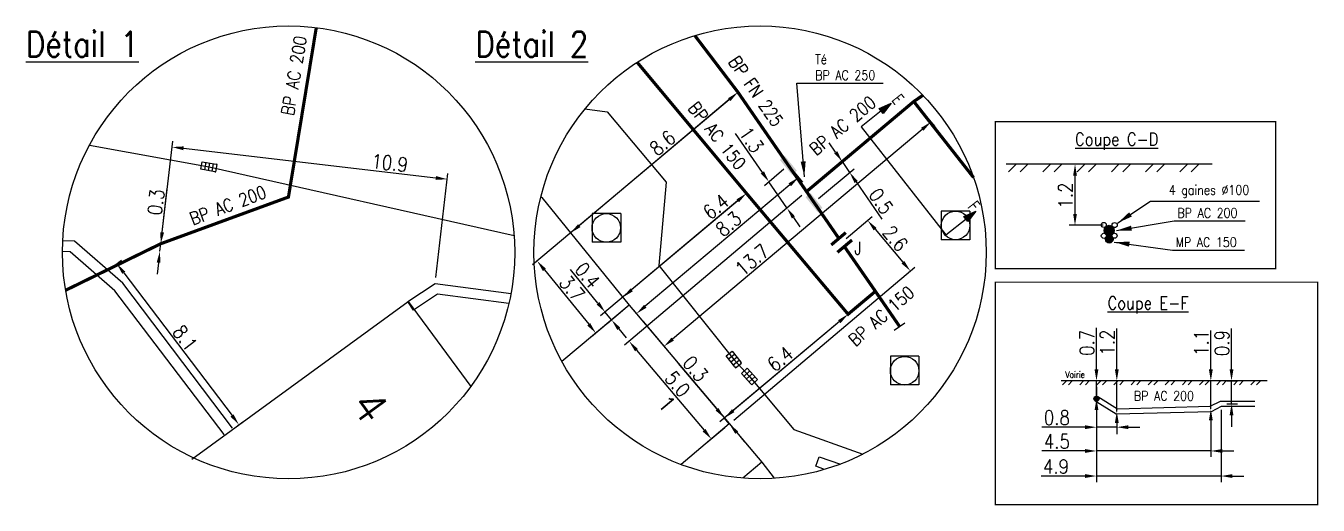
# Model space of a CAD drawing. Header units: millimetres. Extents: x 183997 to 185000, y 127999 to 129007.
# Drawn here: x 184066.1 to 184167.8, y 128761 to 128798.7 of the extents above; entities that cross this region are included whole.
import ezdxf
from ezdxf.enums import TextEntityAlignment as Align

# ---------------------------------------------------------------- set-up
doc = ezdxf.new("R2010")
doc.units = ezdxf.units.MM
doc.header["$PDMODE"] = 34
doc.layers.get('0').update_dxf_attribs({"linetype": 'CONTINUOUS'})
doc.layers.get('DEFPOINTS').update_dxf_attribs({"linetype": 'CONTINUOUS'})
doc.layers.add('L_900', color=7, linetype='CONTINUOUS')
doc.styles.add('indication', font='isocp.shx', dxfattribs={"width": 0.85})
doc.styles.get("Standard").update_dxf_attribs({"font": 'romans.shx', "width": 0.85})
doc.dimstyles.get("Standard").update_dxf_attribs({"dimtxt": 1.5, "dimasz": 1.2, "dimexe": 0.625, "dimexo": 0.625, "dimgap": 0.25, "dimtad": 1, "dimdec": 1, "dimzin": 0, "dimdsep": 46, "dimtxsty": 'Standard', "dimcen": -0.5, "dimadec": 0, "dimazin": 0, "dimtfac": 1, "dimtdec": 1, "dimtmove": 0, "dimatfit": 3, "dimfxl": 0, "dimtolj": 1, "dimtzin": 0, "dimarcsym": 0})

# ---------------------------------------------------------------- blocks, each defined once
blk = doc.blocks.new('L_340_07')
at = {"color": 0, "linetype": 'Continuous', "const_width": 0.25, "flags": 128}
blk.add_lwpolyline([(0, 0), (0.35, 0)], dxfattribs=at)
at = {"color": 0, "linetype": 'Continuous', "flags": 128}
blk.add_lwpolyline([(0.35, -0.5), (0.35, 0.5)], dxfattribs=at)
at = {"color": 0, "linetype": 'Continuous', "width": 0.75, "flags": 3}
for tag, p in [('DEF_LEG', (0.72, -3.47)), ('DEF_COUP', (0.72, -5.97)), ('DEF_TYPE', (0.72, -8.47))]:
    blk.add_attdef(tag, text='', height=1.2, dxfattribs=at).set_placement(p, align=Align.MIDDLE)
blk = doc.blocks.new('L_340_02')
at = {"color": 0, "linetype": 'Continuous'}
blk.add_solid([(-0.75, 0.25), (0.75, 0.25), (-0.75, -0.25), (0.75, -0.25)], dxfattribs=at)
at = {"color": 0, "linetype": 'Continuous', "width": 0.75, "flags": 3}
for tag, p in [('DEF_LEG', (0, -4.75)), ('DEF_TYPE', (0, -6.75))]:
    blk.add_attdef(tag, text='', height=1.2, dxfattribs=at).set_placement(p, align=Align.MIDDLE)
blk = doc.blocks.new('P_310_01')
at = {"color": 0, "linetype": 'Continuous', "const_width": 0.25, "flags": 128}
for points in [[(-0.38, 0.75), (-0.38, -0.75)], [(0.38, 0.75), (0.38, -0.75)]]:
    blk.add_lwpolyline(points, dxfattribs=at)
at = {"color": 0, "linetype": 'Continuous', "width": 0.75}
blk.add_attdef('NUM', text='', height=1, dxfattribs=at).set_placement((1.93, 1.53), align=Align.MIDDLE)
at = {"color": 0, "linetype": 'Continuous', "width": 0.75, "flags": 3}
for tag, p in [('DEF_LEG', (0, -10)), ('DEF_COUP', (0, -12.5)), ('DEF_TYPE', (0, -15))]:
    blk.add_attdef(tag, text='', height=1.2, dxfattribs=at).set_placement(p, align=Align.MIDDLE)
blk = doc.blocks.new('*D800')
at = {"layer": 'DEFPOINTS', "color": 0, "linetype": 'Continuous', "transparency": 16777216}
for p in [(184076.61, 128780.97), (184076.61, 128780.97), (184076.68, 128781.56)]:
    blk.add_point(p, dxfattribs=at)
at = {"layer": 'L_900', "color": 0, "linetype": 'Continuous', "lineweight": -2, "transparency": 16777216}
for p, q in [((184076.79, 128782.46), (184077.19, 128785.92)), ((184076.61, 128780.97), (184076.68, 128781.56)), ((184076.51, 128780.07), (184076.4, 128779.18))]:
    blk.add_line(p, q, dxfattribs=at)
at = {"layer": 'L_900', "color": 0, "linetype": 'Continuous', "transparency": 16777216}
for points in [[(184076.64, 128782.47), (184076.94, 128782.44), (184076.68, 128781.56)], [(184076.36, 128780.09), (184076.66, 128780.06), (184076.61, 128780.97)]]:
    blk.add_solid(points, dxfattribs=at)
at = {"layer": 'L_900', "color": 0, "linetype": 'Continuous', "transparency": 16777216, "insert": (184076.31, 128784.83), "char_height": 1.125, "attachment_point": 5, "rotation": 83.3166}
blk.add_mtext('\\A1;0.3', dxfattribs=at)
blk = doc.blocks.new('*D807')
at = {"layer": 'DEFPOINTS', "color": 0, "linetype": 'Continuous', "transparency": 16777216}
for p in [(184122.78, 128785.52), (184113.56, 128776.73), (184112.17, 128775.57)]:
    blk.add_point(p, dxfattribs=at)
at = {"layer": 'L_900', "color": 0, "linetype": 'Continuous', "lineweight": -2, "transparency": 16777216}
for p, q in [((184122.42, 128785.22), (184111.3, 128775.88)), ((184111.09, 128776.88), (184108.92, 128779.54)), ((184112.17, 128775.57), (184111.66, 128776.18)), ((184113.2, 128776.43), (184111.81, 128775.26)), ((184112.74, 128774.87), (184113.31, 128774.17))]:
    blk.add_line(p, q, dxfattribs=at)
at = {"layer": 'L_900', "color": 0, "linetype": 'Continuous', "transparency": 16777216}
for points in [[(184111.21, 128776.98), (184110.98, 128776.79), (184111.66, 128776.18)], [(184112.85, 128774.96), (184112.62, 128774.77), (184112.17, 128775.57)]]:
    blk.add_solid(points, dxfattribs=at)
at = {"layer": 'L_900', "color": 0, "linetype": 'Continuous', "transparency": 16777216, "insert": (184110.27, 128779.07), "char_height": 1.125, "attachment_point": 5, "rotation": 309.2495}
blk.add_mtext('\\A1;0.4', dxfattribs=at)
blk = doc.blocks.new('*D808')
at = {"layer": 'DEFPOINTS', "color": 0, "linetype": 'Continuous', "transparency": 16777216}
for p in [(184122.78, 128785.52), (184113.05, 128777.35), (184113.05, 128777.35)]:
    blk.add_point(p, dxfattribs=at)
at = {"layer": 'L_900', "color": 0, "linetype": 'Continuous', "lineweight": -2, "transparency": 16777216}
blk.add_line((184122.09, 128784.94), (184113.74, 128777.93), dxfattribs=at)
at = {"layer": 'L_900', "color": 0, "linetype": 'Continuous', "transparency": 16777216}
for points in [[(184122, 128785.05), (184122.19, 128784.82), (184122.78, 128785.52)], [(184113.65, 128778.05), (184113.84, 128777.82), (184113.05, 128777.35)]]:
    blk.add_solid(points, dxfattribs=at)
at = {"layer": 'L_900', "color": 0, "linetype": 'Continuous', "transparency": 16777216, "insert": (184120.37, 128784.47), "char_height": 1.125, "attachment_point": 5, "rotation": 40.0064}
blk.add_mtext('\\A1;6.4', dxfattribs=at)
blk = doc.blocks.new('*D809')
at = {"layer": 'DEFPOINTS', "color": 0, "linetype": 'Continuous', "transparency": 16777216}
for p in [(184122.11, 128793.47), (184113.56, 128776.73), (184110.93, 128774.53)]:
    blk.add_point(p, dxfattribs=at)
at = {"layer": 'L_900', "color": 0, "linetype": 'Continuous', "lineweight": -2, "transparency": 16777216}
for p, q in [((184121.75, 128793.16), (184105.95, 128779.9)), ((184106.88, 128779.51), (184110.37, 128775.23)), ((184113.2, 128776.43), (184110.58, 128774.23))]:
    blk.add_line(p, q, dxfattribs=at)
at = {"layer": 'L_900', "color": 0, "linetype": 'Continuous', "transparency": 16777216}
for points in [[(184107, 128779.6), (184106.76, 128779.41), (184106.31, 128780.2)], [(184110.48, 128775.32), (184110.25, 128775.13), (184110.93, 128774.53)]]:
    blk.add_solid(points, dxfattribs=at)
at = {"layer": 'L_900', "color": 0, "linetype": 'Continuous', "transparency": 16777216, "insert": (184109.05, 128778.04), "char_height": 1.125, "attachment_point": 5, "rotation": 309.1652}
blk.add_mtext('\\A1;3.7', dxfattribs=at)
blk = doc.blocks.new('*D1150')
at = {"layer": 'DEFPOINTS', "color": 0, "linetype": 'Continuous', "transparency": 16777216}
for p in [(184099.23, 128786.63), (184076.68, 128781.56), (184098.27, 128778.43)]:
    blk.add_point(p, dxfattribs=at)
at = {"layer": 'L_900', "color": 0, "linetype": 'Continuous', "lineweight": -2, "transparency": 16777216}
for p, q in [((184076.74, 128782.03), (184077.63, 128789.63)), ((184078.47, 128789.06), (184098.33, 128786.73)), ((184098.32, 128778.9), (184099.28, 128787.09))]:
    blk.add_line(p, q, dxfattribs=at)
at = {"layer": 'L_900', "color": 0, "linetype": 'Continuous', "transparency": 16777216}
for points in [[(184078.49, 128789.21), (184078.45, 128788.91), (184077.57, 128789.16)], [(184098.35, 128786.88), (184098.32, 128786.58), (184099.23, 128786.63)]]:
    blk.add_solid(points, dxfattribs=at)
at = {"layer": 'L_900', "color": 0, "linetype": 'Continuous', "transparency": 16777216, "insert": (184094.7, 128787.91), "char_height": 1.125, "attachment_point": 5, "rotation": 353.3166}
blk.add_mtext('\\A1;10.9', dxfattribs=at)
blk = doc.blocks.new('*D1151')
at = {"layer": 'DEFPOINTS', "color": 0, "linetype": 'Continuous', "transparency": 16777216}
for p in [(184135.95, 128792.74), (184114.33, 128775.82), (184116.29, 128773.49)]:
    blk.add_point(p, dxfattribs=at)
at = {"layer": 'L_900', "color": 0, "linetype": 'Continuous', "lineweight": -2, "transparency": 16777216}
for p, q in [((184136.25, 128792.38), (184137.6, 128790.77)), ((184136.61, 128790.55), (184116.97, 128774.07)), ((184114.64, 128775.46), (184116.59, 128773.13))]:
    blk.add_line(p, q, dxfattribs=at)
at = {"layer": 'L_900', "color": 0, "linetype": 'Continuous', "transparency": 16777216}
for points in [[(184136.52, 128790.67), (184136.71, 128790.44), (184137.3, 128791.13)], [(184116.88, 128774.18), (184117.07, 128773.95), (184116.29, 128773.49)]]:
    blk.add_solid(points, dxfattribs=at)
at = {"layer": 'L_900', "color": 0, "linetype": 'Continuous', "transparency": 16777216, "insert": (184123.22, 128780.29), "char_height": 1.125, "attachment_point": 5, "rotation": 40.0064}
blk.add_mtext('\\A1;13.7', dxfattribs=at)
blk = doc.blocks.new('*D1152')
at = {"layer": 'DEFPOINTS', "color": 0, "linetype": 'Continuous', "transparency": 16777216}
for p in [(184126.08, 128787.72), (184127.51, 128785.66), (184125.97, 128784.37)]:
    blk.add_point(p, dxfattribs=at)
at = {"layer": 'L_900', "color": 0, "linetype": 'Continuous', "lineweight": -2, "transparency": 16777216}
for p, q in [((184124.03, 128787.17), (184121.92, 128790.23)), ((184125.72, 128787.41), (184124.19, 128786.12)), ((184125.97, 128784.37), (184124.55, 128786.42)), ((184127.15, 128785.36), (184125.61, 128784.07)), ((184126.48, 128783.63), (184126.99, 128782.89))]:
    blk.add_line(p, q, dxfattribs=at)
at = {"layer": 'L_900', "color": 0, "linetype": 'Continuous', "transparency": 16777216}
for points in [[(184124.16, 128787.25), (184123.91, 128787.08), (184124.55, 128786.42)], [(184126.6, 128783.71), (184126.36, 128783.54), (184125.97, 128784.37)]]:
    blk.add_solid(points, dxfattribs=at)
at = {"layer": 'L_900', "color": 0, "linetype": 'Continuous', "transparency": 16777216, "insert": (184123.17, 128789.73), "char_height": 1.125, "attachment_point": 5, "rotation": 304.6426}
blk.add_mtext('\\A1;1.3', dxfattribs=at)
blk = doc.blocks.new('*D1153')
at = {"layer": 'DEFPOINTS', "color": 0, "linetype": 'Continuous', "transparency": 16777216}
for p in [(184122.11, 128793.47), (184108.94, 128782.41), (184108.94, 128782.41)]:
    blk.add_point(p, dxfattribs=at)
at = {"layer": 'L_900', "color": 0, "linetype": 'Continuous', "lineweight": -2, "transparency": 16777216}
blk.add_line((184121.42, 128792.89), (184109.63, 128782.99), dxfattribs=at)
at = {"layer": 'L_900', "color": 0, "linetype": 'Continuous', "transparency": 16777216}
for points in [[(184121.33, 128793), (184121.52, 128792.77), (184122.11, 128793.47)], [(184109.53, 128783.1), (184109.72, 128782.87), (184108.94, 128782.41)]]:
    blk.add_solid(points, dxfattribs=at)
at = {"layer": 'L_900', "color": 0, "linetype": 'Continuous', "transparency": 16777216, "insert": (184116.18, 128789.47), "char_height": 1.125, "attachment_point": 5, "rotation": 40.0064}
blk.add_mtext('\\A1;8.6', dxfattribs=at)
blk = doc.blocks.new('*D1154')
at = {"layer": 'DEFPOINTS', "color": 0, "linetype": 'Continuous', "transparency": 16777216}
for p in [(184126.08, 128787.72), (184113.56, 128776.73), (184114.12, 128776.06)]:
    blk.add_point(p, dxfattribs=at)
at = {"layer": 'L_900', "color": 0, "linetype": 'Continuous', "lineweight": -2, "transparency": 16777216}
for p, q in [((184126.39, 128787.36), (184127.18, 128786.41)), ((184126.19, 128786.19), (184114.81, 128776.64)), ((184113.86, 128776.37), (184114.42, 128775.7))]:
    blk.add_line(p, q, dxfattribs=at)
at = {"layer": 'L_900', "color": 0, "linetype": 'Continuous', "transparency": 16777216}
for points in [[(184126.09, 128786.31), (184126.29, 128786.08), (184126.88, 128786.77)], [(184114.72, 128776.76), (184114.91, 128776.53), (184114.12, 128776.06)]]:
    blk.add_solid(points, dxfattribs=at)
at = {"layer": 'L_900', "color": 0, "linetype": 'Continuous', "transparency": 16777216, "insert": (184121.37, 128783.12), "char_height": 1.125, "attachment_point": 5, "rotation": 40.0064}
blk.add_mtext('\\A1;8.3', dxfattribs=at)
blk = doc.blocks.new('*D1155')
at = {"layer": 'DEFPOINTS', "color": 0, "linetype": 'Continuous', "transparency": 16777216}
for p in [(184148.64, 128787.81), (184151.33, 128787.81), (184151.33, 128783.01)]:
    blk.add_point(p, dxfattribs=at)
at = {"layer": 'L_900', "color": 0, "linetype": 'Continuous', "lineweight": -2, "transparency": 16777216}
for p, q in [((184150.86, 128787.81), (184148.17, 128787.81)), ((184148.64, 128783.91), (184148.64, 128786.91)), ((184150.86, 128783.01), (184148.17, 128783.01))]:
    blk.add_line(p, q, dxfattribs=at)
at = {"layer": 'L_900', "color": 0, "linetype": 'Continuous', "transparency": 16777216}
for points in [[(184148.49, 128786.91), (184148.79, 128786.91), (184148.64, 128787.81)], [(184148.49, 128783.91), (184148.79, 128783.91), (184148.64, 128783.01)]]:
    blk.add_solid(points, dxfattribs=at)
at = {"layer": 'L_900', "color": 0, "linetype": 'Continuous', "transparency": 16777216, "insert": (184147.89, 128785.35), "char_height": 1.125, "attachment_point": 5, "rotation": 90}
blk.add_mtext('\\A1;1.2', dxfattribs=at)
blk = doc.blocks.new('*D1156')
at = {"layer": 'DEFPOINTS', "color": 0, "linetype": 'Continuous', "transparency": 16777216}
for p in [(184130.31, 128788.02), (184127.51, 128785.66), (184128.1, 128784.8)]:
    blk.add_point(p, dxfattribs=at)
at = {"layer": 'L_900', "color": 0, "linetype": 'Continuous', "lineweight": -2, "transparency": 16777216}
for p, q in [((184129.8, 128788.76), (184129.29, 128789.5)), ((184127.87, 128785.96), (184130.67, 128788.32)), ((184130.31, 128788.02), (184130.9, 128787.16)), ((184128.46, 128785.11), (184131.27, 128787.46)), ((184131.42, 128786.42), (184133.44, 128783.5))]:
    blk.add_line(p, q, dxfattribs=at)
at = {"layer": 'L_900', "color": 0, "linetype": 'Continuous', "transparency": 16777216}
for points in [[(184129.93, 128788.84), (184129.68, 128788.67), (184130.31, 128788.02)], [(184131.54, 128786.5), (184131.29, 128786.33), (184130.9, 128787.16)]]:
    blk.add_solid(points, dxfattribs=at)
at = {"layer": 'L_900', "color": 0, "linetype": 'Continuous', "transparency": 16777216, "insert": (184133.38, 128784.9), "char_height": 1.125, "attachment_point": 5, "rotation": 304.6426}
blk.add_mtext('\\A1;0.5', dxfattribs=at)
blk = doc.blocks.new('*D631')
at = {"layer": 'DEFPOINTS', "color": 0, "linetype": 'Continuous', "transparency": 16777216}
for p in [(184130.78, 128776.02), (184121.05, 128767.86), (184121.05, 128767.86)]:
    blk.add_point(p, dxfattribs=at)
at = {"layer": 'L_900', "color": 0, "linetype": 'Continuous', "lineweight": -2, "transparency": 16777216}
blk.add_line((184130.09, 128775.44), (184121.74, 128768.44), dxfattribs=at)
at = {"layer": 'L_900', "color": 0, "linetype": 'Continuous', "transparency": 16777216}
for points in [[(184129.99, 128775.55), (184130.19, 128775.32), (184130.78, 128776.02)], [(184121.64, 128768.55), (184121.83, 128768.32), (184121.05, 128767.86)]]:
    blk.add_solid(points, dxfattribs=at)
at = {"layer": 'L_900', "color": 0, "linetype": 'Continuous', "transparency": 16777216, "insert": (184125.43, 128772.51), "char_height": 1.125, "attachment_point": 5, "rotation": 39.9654}
blk.add_mtext('\\A1;6.4', dxfattribs=at)
blk = doc.blocks.new('*D633')
at = {"layer": 'DEFPOINTS', "color": 0, "linetype": 'Continuous', "transparency": 16777216}
for p in [(184127.51, 128785.66), (184121.43, 128767.4), (184120.02, 128766.21)]:
    blk.add_point(p, dxfattribs=at)
at = {"layer": 'L_900', "color": 0, "linetype": 'Continuous', "lineweight": -2, "transparency": 16777216}
for p, q in [((184127.15, 128785.36), (184113.19, 128773.58)), ((184114.13, 128773.2), (184119.44, 128766.9)), ((184121.07, 128767.1), (184119.66, 128765.91))]:
    blk.add_line(p, q, dxfattribs=at)
at = {"layer": 'L_900', "color": 0, "linetype": 'Continuous', "transparency": 16777216}
for points in [[(184114.24, 128773.29), (184114.01, 128773.1), (184113.55, 128773.89)], [(184119.56, 128767), (184119.33, 128766.8), (184120.02, 128766.21)]]:
    blk.add_solid(points, dxfattribs=at)
at = {"layer": 'L_900', "color": 0, "linetype": 'Continuous', "transparency": 16777216, "insert": (184117.36, 128770.53), "char_height": 1.125, "attachment_point": 5, "rotation": 310.1506}
blk.add_mtext('\\A1;5.0', dxfattribs=at)
blk = doc.blocks.new('*D635')
at = {"layer": 'DEFPOINTS', "color": 0, "linetype": 'Continuous', "transparency": 16777216}
for p in [(184130.27, 128781.66), (184135.68, 128779.42), (184121.43, 128767.4)]:
    blk.add_point(p, dxfattribs=at)
at = {"layer": 'L_900', "color": 0, "linetype": 'Continuous', "lineweight": -2, "transparency": 16777216}
for p, q in [((184130.63, 128781.96), (184132.68, 128783.69)), ((184132.9, 128782.7), (184135.1, 128780.1)), ((184121.79, 128767.7), (184136.03, 128779.72))]:
    blk.add_line(p, q, dxfattribs=at)
at = {"layer": 'L_900', "color": 0, "linetype": 'Continuous', "transparency": 16777216}
for points in [[(184133.02, 128782.8), (184132.79, 128782.61), (184132.32, 128783.39)], [(184135.21, 128780.2), (184134.98, 128780.01), (184135.68, 128779.42)]]:
    blk.add_solid(points, dxfattribs=at)
at = {"layer": 'L_900', "color": 0, "linetype": 'Continuous', "transparency": 16777216, "insert": (184134.5, 128781.98), "char_height": 1.125, "attachment_point": 5, "rotation": 310.1506}
blk.add_mtext('\\A1;2.6', dxfattribs=at)
blk = doc.blocks.new('*D636')
at = {"layer": 'DEFPOINTS', "color": 0, "linetype": 'Continuous', "transparency": 16777216}
for p in [(184150.33, 128770.78), (184159.33, 128768.58), (184150.33, 128765.27)]:
    blk.add_point(p, dxfattribs=at)
at = {"layer": 'L_900', "color": 0, "linetype": 'Continuous', "lineweight": -2, "transparency": 16777216}
for p, q in [((184150.33, 128770.31), (184150.33, 128764.8)), ((184159.33, 128768.11), (184159.33, 128764.8)), ((184149.43, 128765.27), (184146.02, 128765.27)), ((184159.33, 128765.27), (184150.33, 128765.27)), ((184160.23, 128765.27), (184161.13, 128765.27))]:
    blk.add_line(p, q, dxfattribs=at)
at = {"layer": 'L_900', "color": 0, "linetype": 'Continuous', "transparency": 16777216}
for points in [[(184149.43, 128765.42), (184149.43, 128765.12), (184150.33, 128765.27)], [(184160.23, 128765.42), (184160.23, 128765.12), (184159.33, 128765.27)]]:
    blk.add_solid(points, dxfattribs=at)
at = {"layer": 'L_900', "color": 0, "linetype": 'Continuous', "transparency": 16777216, "insert": (184147.21, 128766.02), "char_height": 1.125, "attachment_point": 5}
blk.add_mtext('\\A1;4.5', dxfattribs=at)
blk = doc.blocks.new('*D637')
at = {"layer": 'DEFPOINTS', "color": 0, "linetype": 'Continuous', "transparency": 16777216}
for p in [(184150.33, 128770.78), (184150.33, 128770.78), (184150.33, 128769.38)]:
    blk.add_point(p, dxfattribs=at)
at = {"layer": 'L_900', "color": 0, "linetype": 'Continuous', "lineweight": -2, "transparency": 16777216}
for p, q in [((184150.33, 128771.68), (184150.33, 128774.96)), ((184150.33, 128769.38), (184150.33, 128770.78)), ((184150.33, 128768.48), (184150.33, 128767.58))]:
    blk.add_line(p, q, dxfattribs=at)
at = {"layer": 'L_900', "color": 0, "linetype": 'Continuous', "transparency": 16777216}
for points in [[(184150.18, 128771.68), (184150.48, 128771.68), (184150.33, 128770.78)], [(184150.18, 128768.48), (184150.48, 128768.48), (184150.33, 128769.38)]]:
    blk.add_solid(points, dxfattribs=at)
at = {"layer": 'L_900', "color": 0, "linetype": 'Continuous', "transparency": 16777216, "insert": (184149.58, 128773.77), "char_height": 1.125, "attachment_point": 5, "rotation": 90}
blk.add_mtext('\\A1;0.7', dxfattribs=at)
blk = doc.blocks.new('*D638')
at = {"layer": 'DEFPOINTS', "color": 0, "linetype": 'Continuous', "transparency": 16777216}
for p in [(184130.78, 128776.02), (184121.43, 128767.4), (184121.43, 128767.4)]:
    blk.add_point(p, dxfattribs=at)
at = {"layer": 'L_900', "color": 0, "linetype": 'Continuous', "lineweight": -2, "transparency": 16777216}
for p, q in [((184130.42, 128775.72), (184120.69, 128767.56)), ((184120.47, 128768.55), (184117.42, 128772.15)), ((184121.43, 128767.4), (184121.05, 128767.86)), ((184122.01, 128766.71), (184122.59, 128766.02))]:
    blk.add_line(p, q, dxfattribs=at)
at = {"layer": 'L_900', "color": 0, "linetype": 'Continuous', "transparency": 16777216}
for points in [[(184120.58, 128768.64), (184120.35, 128768.45), (184121.05, 128767.86)], [(184122.13, 128766.81), (184121.9, 128766.62), (184121.43, 128767.4)]]:
    blk.add_solid(points, dxfattribs=at)
at = {"layer": 'L_900', "color": 0, "linetype": 'Continuous', "transparency": 16777216, "insert": (184118.76, 128771.73), "char_height": 1.125, "attachment_point": 5, "rotation": 310.1506}
blk.add_mtext('\\A1;0.3', dxfattribs=at)
blk = doc.blocks.new('*D639')
at = {"layer": 'DEFPOINTS', "color": 0, "linetype": 'Continuous', "transparency": 16777216}
for p in [(184150.33, 128770.78), (184151.93, 128768.38), (184150.33, 128767.14)]:
    blk.add_point(p, dxfattribs=at)
at = {"layer": 'L_900', "color": 0, "linetype": 'Continuous', "lineweight": -2, "transparency": 16777216}
for p, q in [((184150.33, 128770.31), (184150.33, 128766.67)), ((184151.93, 128767.91), (184151.93, 128766.67)), ((184149.43, 128767.14), (184146.02, 128767.14)), ((184151.93, 128767.14), (184150.33, 128767.14)), ((184152.83, 128767.14), (184153.73, 128767.14))]:
    blk.add_line(p, q, dxfattribs=at)
at = {"layer": 'L_900', "color": 0, "linetype": 'Continuous', "transparency": 16777216}
for points in [[(184149.43, 128767.29), (184149.43, 128766.99), (184150.33, 128767.14)], [(184152.83, 128767.29), (184152.83, 128766.99), (184151.93, 128767.14)]]:
    blk.add_solid(points, dxfattribs=at)
at = {"layer": 'L_900', "color": 0, "linetype": 'Continuous', "transparency": 16777216, "insert": (184147.21, 128767.89), "char_height": 1.125, "attachment_point": 5}
blk.add_mtext('\\A1;0.8', dxfattribs=at)
blk = doc.blocks.new('*D640')
at = {"layer": 'DEFPOINTS', "color": 0, "linetype": 'Continuous', "transparency": 16777216}
for p in [(184151.93, 128770.78), (184151.93, 128770.78), (184151.93, 128768.38)]:
    blk.add_point(p, dxfattribs=at)
at = {"layer": 'L_900', "color": 0, "linetype": 'Continuous', "lineweight": -2, "transparency": 16777216}
for p, q in [((184151.93, 128771.68), (184151.93, 128774.91)), ((184151.93, 128768.38), (184151.93, 128770.78)), ((184151.93, 128767.48), (184151.93, 128766.58))]:
    blk.add_line(p, q, dxfattribs=at)
at = {"layer": 'L_900', "color": 0, "linetype": 'Continuous', "transparency": 16777216}
for points in [[(184151.78, 128771.68), (184152.08, 128771.68), (184151.93, 128770.78)], [(184151.78, 128767.48), (184152.08, 128767.48), (184151.93, 128768.38)]]:
    blk.add_solid(points, dxfattribs=at)
at = {"layer": 'L_900', "color": 0, "linetype": 'Continuous', "transparency": 16777216, "insert": (184151.18, 128773.79), "char_height": 1.125, "attachment_point": 5, "rotation": 90}
blk.add_mtext('\\A1;1.2', dxfattribs=at)
blk = doc.blocks.new('*D641')
at = {"layer": 'DEFPOINTS', "color": 0, "linetype": 'Continuous', "transparency": 16777216}
for p in [(184159.33, 128770.78), (184159.33, 128770.78), (184159.33, 128768.58)]:
    blk.add_point(p, dxfattribs=at)
at = {"layer": 'L_900', "color": 0, "linetype": 'Continuous', "lineweight": -2, "transparency": 16777216}
for p, q in [((184159.33, 128771.68), (184159.33, 128774.75)), ((184159.33, 128768.58), (184159.33, 128770.78)), ((184159.33, 128767.68), (184159.33, 128766.78))]:
    blk.add_line(p, q, dxfattribs=at)
at = {"layer": 'L_900', "color": 0, "linetype": 'Continuous', "transparency": 16777216}
for points in [[(184159.18, 128771.68), (184159.48, 128771.68), (184159.33, 128770.78)], [(184159.18, 128767.68), (184159.48, 128767.68), (184159.33, 128768.58)]]:
    blk.add_solid(points, dxfattribs=at)
at = {"layer": 'L_900', "color": 0, "linetype": 'Continuous', "transparency": 16777216, "insert": (184158.58, 128773.77), "char_height": 1.125, "attachment_point": 5, "rotation": 90}
blk.add_mtext('\\A1;1.1', dxfattribs=at)
blk = doc.blocks.new('*D643')
at = {"layer": 'DEFPOINTS', "color": 0, "linetype": 'Continuous', "transparency": 16777216}
for p in [(184150.33, 128770.78), (184160.13, 128768.98), (184150.33, 128763.3)]:
    blk.add_point(p, dxfattribs=at)
at = {"layer": 'L_900', "color": 0, "linetype": 'Continuous', "lineweight": -2, "transparency": 16777216}
for p, q in [((184150.33, 128770.31), (184150.33, 128762.83)), ((184160.13, 128768.51), (184160.13, 128762.83)), ((184149.43, 128763.3), (184145.97, 128763.3)), ((184160.13, 128763.3), (184150.33, 128763.3)), ((184161.03, 128763.3), (184161.93, 128763.3))]:
    blk.add_line(p, q, dxfattribs=at)
at = {"layer": 'L_900', "color": 0, "linetype": 'Continuous', "transparency": 16777216}
for points in [[(184149.43, 128763.45), (184149.43, 128763.15), (184150.33, 128763.3)], [(184161.03, 128763.45), (184161.03, 128763.15), (184160.13, 128763.3)]]:
    blk.add_solid(points, dxfattribs=at)
at = {"layer": 'L_900', "color": 0, "linetype": 'Continuous', "transparency": 16777216, "insert": (184147.14, 128764.05), "char_height": 1.125, "attachment_point": 5}
blk.add_mtext('\\A1;4.9', dxfattribs=at)
blk = doc.blocks.new('*D644')
at = {"layer": 'DEFPOINTS', "color": 0, "linetype": 'Continuous', "transparency": 16777216}
for p in [(184072.77, 128779.65), (184082.38, 128767), (184082.83, 128767.34)]:
    blk.add_point(p, dxfattribs=at)
at = {"layer": 'L_900', "color": 0, "linetype": 'Continuous', "lineweight": -2, "transparency": 16777216}
for p, q in [((184073.15, 128779.94), (184073.6, 128780.28)), ((184073.77, 128779.28), (184082.29, 128768.06)), ((184082.76, 128767.28), (184083.21, 128767.62))]:
    blk.add_line(p, q, dxfattribs=at)
at = {"layer": 'L_900', "color": 0, "linetype": 'Continuous', "transparency": 16777216}
for points in [[(184073.89, 128779.37), (184073.65, 128779.19), (184073.22, 128779.99)], [(184082.41, 128768.15), (184082.17, 128767.97), (184082.83, 128767.34)]]:
    blk.add_solid(points, dxfattribs=at)
at = {"layer": 'L_900', "color": 0, "linetype": 'Continuous', "transparency": 16777216, "insert": (184078.61, 128774.14), "char_height": 1.125, "attachment_point": 5, "rotation": 307.2116}
blk.add_mtext('\\A1;8.1', dxfattribs=at)
blk = doc.blocks.new('*D646')
at = {"layer": 'DEFPOINTS', "color": 0, "linetype": 'Continuous', "transparency": 16777216}
for p in [(184160.13, 128770.78), (184160.96, 128770.78), (184160.13, 128768.98)]:
    blk.add_point(p, dxfattribs=at)
at = {"layer": 'L_900', "color": 0, "linetype": 'Continuous', "lineweight": -2, "transparency": 16777216}
for p, q in [((184160.96, 128771.68), (184160.96, 128774.91)), ((184160.6, 128770.78), (184161.43, 128770.78)), ((184160.96, 128768.98), (184160.96, 128770.78)), ((184160.6, 128768.98), (184161.43, 128768.98)), ((184160.96, 128768.08), (184160.96, 128767.18))]:
    blk.add_line(p, q, dxfattribs=at)
at = {"layer": 'L_900', "color": 0, "linetype": 'Continuous', "transparency": 16777216}
for points in [[(184160.81, 128771.68), (184161.11, 128771.68), (184160.96, 128770.78)], [(184160.81, 128768.08), (184161.11, 128768.08), (184160.96, 128768.98)]]:
    blk.add_solid(points, dxfattribs=at)
at = {"layer": 'L_900', "color": 0, "linetype": 'Continuous', "transparency": 16777216, "insert": (184160.21, 128773.75), "char_height": 1.125, "attachment_point": 5, "rotation": 90}
blk.add_mtext('\\A1;0.9', dxfattribs=at)

msp = doc.modelspace()

# ---------------------------------------------------------------- hatches: boundary and pattern name
at = {"layer": 'L_900', "ltscale": 0.5}
h = msp.add_hatch(color=256, dxfattribs=at)
h.dxf.hatch_style = 1
h.paths.add_polyline_path([(184133.22, 128792.2), (184133.53, 128791.8), (184134.16, 128792.62)])
at = {"layer": 'L_900'}
h = msp.add_hatch(dxfattribs=at)
h.set_pattern_fill('ANSI32', color=256, scale=0.2)
h.set_pattern_definition([(45, (-184491.6708, -129299.129), (-1.347038418, 1.347038418), []), (45, (-184490.7728, -129299.129), (-1.347038418, 1.347038418), [])])
h.paths.add_polyline_path([(184159.44, 128787.81), (184143.22, 128787.81), (184143.22, 128787.21), (184159.44, 128787.21)])
at = {"layer": 'L_900', "ltscale": 0.5}
h = msp.add_hatch(color=256, dxfattribs=at)
h.dxf.hatch_style = 1
h.paths.add_polyline_path([(184139.9, 128783.7), (184140.21, 128783.31), (184140.84, 128784.13)])
at = {"layer": 'L_900', "ltscale": 0.05}
h = msp.add_hatch(color=256, dxfattribs=at)
h.dxf.hatch_style = 1
h.paths.add_polyline_path([(184151.73, 128782.61, 1), (184150.93, 128782.61, 1)])
h = msp.add_hatch(color=256, dxfattribs=at)
h.dxf.hatch_style = 1
h.paths.add_polyline_path([(184151.63, 128781.91, 0.726146), (184151.08, 128782.09, -0.042018), (184151.07, 128782.06, 0.130088), (184151.03, 128781.91, 1)])
at = {"layer": 'L_900'}
h = msp.add_hatch(dxfattribs=at)
h.set_pattern_fill('ANSI32', color=256, scale=0.1)
h.set_pattern_definition([(45, (-161.7973, -272.6909), (-0.673519209, 0.673519209), []), (45, (-161.3483, -272.6909), (-0.673519209, 0.673519209), [])])
h.paths.add_polyline_path([(184163.76, 128770.78), (184147.54, 128770.78), (184147.54, 128770.48), (184163.76, 128770.48)])
h = msp.add_hatch(color=256, dxfattribs=at)
h.dxf.hatch_style = 1
h.paths.add_polyline_path([(184150.53, 128769.38, 1), (184150.13, 128769.38, 1)])

# ---------------------------------------------------------------- linework, layer by layer
at = {"layer": 'L_900', "color": 252}
for p, q in [((184079.84, 128787.42), (184079.95, 128788.01)), ((184079.95, 128788.01), (184081.03, 128787.82)), ((184080.14, 128787.37), (184080.25, 128787.96)), ((184080.43, 128787.31), (184080.54, 128787.9)), ((184080.73, 128787.26), (184080.84, 128787.85)), ((184081.02, 128787.21), (184081.13, 128787.8)), ((184081.13, 128787.8), (184081.03, 128787.82)), ((184080.93, 128787.22), (184079.84, 128787.42)), ((184080.93, 128787.22), (184081.02, 128787.21)), ((184112.88, 128783.93), (184110.63, 128783.93)), ((184110.63, 128783.93), (184110.63, 128781.68)), ((184112.88, 128783.93), (184112.88, 128781.68)), ((184140.36, 128784.12), (184138.11, 128784.12)), ((184138.11, 128784.12), (184138.11, 128781.87)), ((184140.36, 128784.12), (184140.36, 128781.87)), ((184112.88, 128781.68), (184110.63, 128781.68)), ((184140.36, 128781.87), (184138.11, 128781.87)), ((184121.18, 128772.74), (184121.65, 128773.12)), ((184121.87, 128771.89), (184121.18, 128772.74)), ((184121.37, 128772.51), (184121.83, 128772.88)), ((184121.55, 128772.28), (184122.02, 128772.65)), ((184121.65, 128773.12), (184122.33, 128772.26)), ((184136.36, 128772.71), (184134.11, 128772.71)), ((184134.11, 128772.71), (184134.11, 128770.46)), ((184136.36, 128772.71), (184136.36, 128770.46)), ((184121.74, 128772.04), (184122.21, 128772.42)), ((184121.87, 128771.89), (184121.93, 128771.81)), ((184121.93, 128771.81), (184122.4, 128772.18)), ((184122.4, 128772.18), (184122.33, 128772.26)), ((184122.39, 128771.37), (184122.83, 128771.77)), ((184122.59, 128771.15), (184123.03, 128771.55)), ((184122.83, 128771.77), (184123.57, 128770.96)), ((184123.13, 128770.56), (184122.39, 128771.37)), ((184122.79, 128770.93), (184123.23, 128771.33)), ((184123, 128770.71), (184123.44, 128771.11)), ((184123.13, 128770.56), (184123.2, 128770.48)), ((184123.2, 128770.48), (184123.64, 128770.89)), ((184123.64, 128770.89), (184123.57, 128770.96)), ((184136.36, 128770.46), (184134.11, 128770.46)), ((184124.99, 128763.12), (184124.02, 128764.39))]:
    msp.add_line(p, q, dxfattribs=at)
at = {"layer": 'L_900'}
msp.add_line((184113.56, 128776.73), (184108.26, 128772.29), dxfattribs=at)
at = {"layer": 'L_900', "color": 1, "linetype": 'Continuous', "const_width": 0.25, "flags": 128}
for points in [[(184069.19, 128777.9), (184072.77, 128779.65), (184076.68, 128781.56), (184086.73, 128785.23), (184088.92, 128798.54)], [(184118.71, 128797.93), (184122.11, 128793.47), (184126.08, 128787.72), (184127.51, 128785.66), (184130.05, 128781.98)], [(184130.48, 128781.35), (184132.93, 128777.82), (184130.78, 128776.02), (184122.78, 128785.52), (184114.17, 128795.83)], [(184127.51, 128785.66), (184131.73, 128789.2), (184135.95, 128792.74), (184136.67, 128793.23)], [(184132.93, 128777.82), (184134.63, 128775.35)]]:
    msp.add_lwpolyline(points, dxfattribs=at)
at = {"layer": 'L_900', "color": 1, "linetype": 'Continuous', "ltscale": 0.5, "const_width": 0.25, "flags": 128}
msp.add_lwpolyline([(184140.65, 128786.77), (184135.95, 128792.74), (184135.95, 128792.74)], dxfattribs=at)
at = {"layer": 'L_900', "color": 252}
for points in [[(184110.07, 128792.16), (184111.82, 128791.94), (184116.47, 128786.39), (184115.88, 128779.84), (184121.79, 128772.46), (184123.01, 128771.13), (184126.5, 128766.95), (184131.95, 128765.03)], [(184106.6, 128785.28), (184106.67, 128785.19), (184113.56, 128776.73), (184123.98, 128764.38), (184122.5, 128763.13)], [(184082.33, 128767.07), (184073.69, 128778.45), (184069.88, 128781.76), (184068.96, 128781.8)], [(184081.66, 128766.56), (184073.07, 128777.87), (184069.55, 128780.93), (184068.94, 128780.96)], [(184096.14, 128777.01), (184098.27, 128778.43), (184104.25, 128777.66)], [(184098.46, 128777.6), (184096.58, 128776.35), (184096.14, 128777.01)], [(184104.08, 128776.87), (184098.46, 128777.6)], [(184079.13, 128764.63), (184096.15, 128777.01), (184101.09, 128770.34)], [(184121.43, 128767.4), (184117.64, 128764.2)], [(184128.93, 128763.82), (184128.24, 128764.07), (184128.51, 128764.82)], [(184128.51, 128764.82), (184130.17, 128764.24)]]:
    msp.add_lwpolyline(points, dxfattribs=at)
at = {"layer": 'L_900', "ltscale": 0.5, "flags": 128}
msp.add_lwpolyline([(184133.37, 128792), (184131.8, 128790.76), (184138.48, 128782.27), (184140.06, 128783.51)], dxfattribs=at)
for points in [[(184133.53, 128791.8), (184133.22, 128792.2), (184134.16, 128792.62)], [(184140.21, 128783.31), (184139.9, 128783.7), (184140.84, 128784.13)]]:
    msp.add_lwpolyline(points, close=True, dxfattribs=at)
at = {"layer": 'L_900', "const_width": 0.1}
for points in [[(184142.36, 128791.15), (184164.43, 128791.15), (184164.43, 128779.61), (184142.36, 128779.61)], [(184142.36, 128778.54), (184167.73, 128778.54), (184167.73, 128761.06), (184142.36, 128761.06)]]:
    msp.add_lwpolyline(points, close=True, dxfattribs=at)
at = {"layer": 'L_900', "color": 252, "flags": 128}
msp.add_lwpolyline([(184071.07, 128789.32), (184080.49, 128787.61), (184104.49, 128782.22)], dxfattribs=at)
at = {"layer": 'L_900', "flags": 128}
for points in [[(184159.44, 128787.81), (184143.22, 128787.81)], [(184163.76, 128770.78), (184147.54, 128770.78)], [(184150.43, 128769.55), (184151.98, 128768.58), (184159.28, 128768.78), (184160.08, 128769.18), (184162.78, 128769.18)], [(184150.22, 128769.21), (184151.87, 128768.18), (184159.38, 128768.38), (184160.17, 128768.78), (184162.78, 128768.78)], [(184081.66, 128766.56), (184081.7, 128766.5)]]:
    msp.add_lwpolyline(points, dxfattribs=at)
at = {"layer": 'L_900'}
for centre, radius in [((184086.74, 128780.88), 17.8), ((184123.85, 128780.88), 17.8), ((184150.33, 128769.38), 0.2)]:
    msp.add_circle(centre, radius, dxfattribs=at)
at = {"layer": 'L_900', "ltscale": 0.05}
for centre, radius in [((184150.9, 128783.04), 0.2), ((184151.33, 128782.61), 0.4), ((184151.76, 128783.03), 0.2), ((184150.91, 128782.18), 0.2), ((184151.33, 128781.91), 0.3), ((184151.75, 128782.19), 0.2)]:
    msp.add_circle(centre, radius, dxfattribs=at)
at = {"layer": 'L_900', "color": 252}
for centre in [(184111.75, 128782.8), (184139.24, 128783), (184135.23, 128771.58)]:
    msp.add_ellipse(centre, major_axis=(-0.795, 0.795), ratio=1, start_param=3.926991, end_param=10.210176, dxfattribs=at)

# ---------------------------------------------------------------- block references
at = {"layer": 'L_900', "ltscale": 0.05}
for name, p, rotation in [('L_340_02', (184126.08, 128787.72), 308.9176263524989), ('L_340_02', (184128.1, 128784.8), 308.9176263538026), ('L_340_07', (184134.63, 128775.35), 304.642635097964)]:
    msp.add_blockref(name, p, dxfattribs=dict(at, rotation=rotation))
at = {"layer": 'L_900'}
ref = msp.add_blockref('P_310_01', (184130.27, 128781.66), dxfattribs=dict(at, rotation=310.1505800151621))
ref.add_attrib('NUM', 'J', dxfattribs={"layer": '0', "color": 0, "linetype": 'Continuous', "height": 1, "width": 0.75}).set_placement((184131.55, 128781.2), align=Align.MIDDLE)

# ---------------------------------------------------------------- texts
at = {"layer": 'L_900', "color": 1, "linetype": 'Continuous', "width": 0.85}
for s, rotation, p in [('BP AC 200', 80.4268, (184087.17, 128794.77)), ('BP FN 225', 304.6307, (184123.53, 128793.54)), ('BP AC 200', 40.1265, (184130.35, 128790.84)), ('BP AC 150', 308.4063, (184120.47, 128790.05)), ('BP AC 200', 20.7223, (184081.97, 128784.58)), ('BP AC 150', 41.0506, (184133.4, 128775.87))]:
    msp.add_text(s, height=1, rotation=rotation, dxfattribs=at).set_placement(p, align=Align.MIDDLE)
at = {"layer": 'L_900', "linetype": 'Continuous', "width": 0.85}
for s, height, p in [('Voirie', 0.5, (184148.65, 128771.29)), ('BP AC 200', 0.75, (184155.64, 128769.6))]:
    msp.add_text(s, height=height, rotation=359.9558, dxfattribs=at).set_placement(p, align=Align.MIDDLE)
at = {"layer": 'L_900', "color": 252}
for s, height, rotation, p in [('4', 2.5, 306.1823, (184093.18, 128768.77)), ('1', 1.25, 310.1472, (184116.52, 128768.97))]:
    msp.add_text(s, height=height, rotation=rotation, dxfattribs=at).set_placement(p, align=Align.MIDDLE)
at = {"layer": 'L_900', "char_height": 2, "attachment_point": 1}
for s, insert in [('{\\LDétail 1}', (184066.06, 128798.25)), ('{\\LDétail 2}', (184101.44, 128798.25))]:
    msp.add_mtext_dynamic_manual_height_columns(s, width=19.1551, gutter_width=5, heights=[0], dxfattribs=dict(at, insert=insert))
at = {"layer": 'L_900', "linetype": 'Continuous', "char_height": 0.75, "attachment_point": 4}
for s, insert in [('Té \\PBP AC 250', (184128.19, 128795.43)), ('4 gaines %%C100', (184156.02, 128785.66)), ('BP AC 200', (184156.7, 128783.98)), ('MP AC 150', (184156.56, 128781.68))]:
    msp.add_mtext(s, dxfattribs=dict(at, insert=insert))
at = {"layer": 'L_900', "char_height": 1, "attachment_point": 1, "rotation": 308.2031, "style": 'indication'}
for s, insert, width in [('E', (184134.93, 128793.44), 1.899), ('F', (184140.91, 128785.05), 1.4504)]:
    msp.add_mtext(s, dxfattribs=dict(at, insert=insert, width=width))
at = {"layer": 'L_900', "ltscale": 0.5, "char_height": 1, "attachment_point": 1}
for s, insert in [('{\\LCoupe C-D}', (184148.64, 128790.28)), ('{\\LCoupe E-F}', (184151.2, 128777.4))]:
    msp.add_mtext_dynamic_manual_height_columns(s, width=10.9942, gutter_width=5, heights=[0], dxfattribs=dict(at, insert=insert))

# ---------------------------------------------------------------- dimensions: what is measured, and where the dimension line sits
at = {"layer": 'L_900', "color": 1, "linetype": 'Continuous'}
for base, p1, p2, angle, text, override, picture, middle in [((184110.93, 128774.53), (184122.11, 128793.47), (184113.56, 128776.73), 129.1652, '3.7', {"dimscale": 0.75, "dimatfit": 0}, '*D809', (184108.46, 128777.56)), ((184108.94, 128782.41), (184122.11, 128793.47), (184108.94, 128782.41), 40.0064, '8.6', {"dimscale": 0.75, "dimatfit": 0}, '*D1153', (184116.66, 128788.89)), ((184099.23, 128786.63), (184076.68, 128781.56), (184098.27, 128778.43), 173.3166, '10.9', {"dimscale": 0.75, "dimatfit": 0}, '*D1150', (184094.61, 128787.17)), ((184076.61, 128780.97), (184076.68, 128781.56), (184076.61, 128780.97), 83.3166, '0.3', {"dimscale": 0.75, "dimatfit": 0}, '*D800', (184077.06, 128784.74)), ((184113.05, 128777.35), (184122.78, 128785.52), (184113.05, 128777.35), 40.0064, '6.4', {"dimscale": 0.75}, '*D808', (184120.85, 128783.9)), ((184112.17, 128775.57), (184122.78, 128785.52), (184113.56, 128776.73), 129.2495, '0.4', {"dimscale": 0.75, "dimatfit": 0}, '*D807', (184109.69, 128778.6)), ((184120.02, 128766.21), (184127.51, 128785.66), (184121.43, 128767.4), 130.1506, '5.0', {"dimscale": 0.75, "dimatfit": 0}, '*D633', (184116.79, 128770.05)), ((184082.83, 128767.34), (184072.77, 128779.65), (184082.38, 128767), 127.2116, '8.1', {"dimscale": 0.75, "dimatfit": 0}, '*D644', (184078.02, 128773.69)), ((184121.43, 128767.4), (184130.78, 128776.02), (184121.43, 128767.4), 130.1506, '0.3', {"dimscale": 0.75, "dimatfit": 0}, '*D638', (184118.19, 128771.24)), ((184121.05, 128767.86), (184130.78, 128776.02), (184121.05, 128767.86), 39.9654, '6.4', {"dimscale": 0.75}, '*D631', (184125.91, 128771.94))]:
    dim = msp.add_linear_dim(base=base, p1=p1, p2=p2, angle=angle, text=text, dimstyle='Standard', override=override, dxfattribs=at)
    dim.commit()
    dim.dimension.update_dxf_attribs({"geometry": picture, "text_midpoint": middle, "dimtype": 160})
at = {"layer": 'L_900', "linetype": 'Continuous'}
for base, p1, p2, angle, text, override, picture, middle in [((184116.29, 128773.49), (184135.95, 128792.74), (184114.33, 128775.82), 40.0064, '13.7', {"dimscale": 0.75}, '*D1151', (184123.7, 128779.72)), ((184125.97, 128784.37), (184126.08, 128787.72), (184127.51, 128785.66), 124.6426, '1.3', {"dimscale": 0.75, "dimatfit": 0}, '*D1152', (184122.55, 128789.31)), ((184130.31, 128788.02), (184128.1, 128784.8), (184127.51, 128785.66), 304.6426, '0.5', {"dimscale": 0.75, "dimatfit": 0}, '*D1156', (184132.76, 128784.47)), ((184148.64, 128787.81), (184151.33, 128783.01), (184151.33, 128787.81), 270, '1.2', {"dimscale": 0.75, "dimatfit": 0}, '*D1155', (184148.64, 128785.35)), ((184114.12, 128776.06), (184126.08, 128787.72), (184113.56, 128776.73), 40.0064, '8.3', {"dimscale": 0.75, "dimatfit": 0}, '*D1154', (184121.85, 128782.55)), ((184135.68, 128779.42), (184130.27, 128781.66), (184121.43, 128767.4), 130.1506, '2.6', {"dimscale": 0.75, "dimatfit": 0}, '*D635', (184133.92, 128781.5)), ((184150.33, 128770.78), (184150.33, 128769.38), (184150.33, 128770.78), 270, '0.7', {"dimscale": 0.75, "dimlfac": 1, "dimlunit": 2, "dimatfit": 0}, '*D637', (184150.33, 128773.77)), ((184151.93, 128770.78), (184151.93, 128768.38), (184151.93, 128770.78), 270, '1.2', {"dimscale": 0.75, "dimlfac": 1, "dimlunit": 2, "dimatfit": 0}, '*D640', (184151.93, 128773.79)), ((184159.33, 128770.78), (184159.33, 128768.58), (184159.33, 128770.78), 270, '1.1', {"dimscale": 0.75, "dimlfac": 1, "dimlunit": 2, "dimatfit": 0}, '*D641', (184159.33, 128773.77)), ((184160.96, 128770.78), (184160.13, 128768.98), (184160.13, 128770.78), 270, '0.9', {"dimscale": 0.75, "dimatfit": 0}, '*D646', (184160.96, 128773.75))]:
    dim = msp.add_linear_dim(base=base, p1=p1, p2=p2, angle=angle, text=text, dimstyle='Standard', override=override, dxfattribs=at)
    dim.commit()
    dim.dimension.update_dxf_attribs({"geometry": picture, "text_midpoint": middle, "dimtype": 160})
for base, p1, text, picture, middle in [((184150.33, 128763.3), (184160.13, 128768.98), '4.9', '*D643', (184147.14, 128763.3)), ((184150.33, 128765.27), (184159.33, 128768.58), '4.5', '*D636', (184147.21, 128765.27)), ((184150.33, 128767.14), (184151.93, 128768.38), '0.8', '*D639', (184147.21, 128767.14))]:
    dim = msp.add_linear_dim(base=base, p1=p1, p2=(184150.33, 128770.78), text=text, dimstyle='Standard', override={"dimscale": 0.75, "dimatfit": 0}, dxfattribs=at)
    dim.commit()
    dim.dimension.update_dxf_attribs({"geometry": picture, "text_midpoint": middle, "dimtype": 160})

# ---------------------------------------------------------------- leaders
at = {"layer": 'L_900', "linetype": 'Continuous', "annotation_type": 0, "has_hookline": 1, "hookline_direction": 0}
for points, text_width in [([(184127.34, 128786.83), (184126.74, 128794.18), (184127.94, 128794.18)], 5.34), ([(184152.01, 128783.2), (184154.57, 128784.91), (184155.77, 128784.91)], 7.13), ([(184151.9, 128782.59), (184156.45, 128783.35)], 5.34), ([(184151.73, 128781.69), (184156.31, 128781.06)], 5.43)]:
    msp.add_leader(points, dimstyle='Standard', dxfattribs=dict(at, text_width=text_width))

doc.saveas('drawing.dxf')
